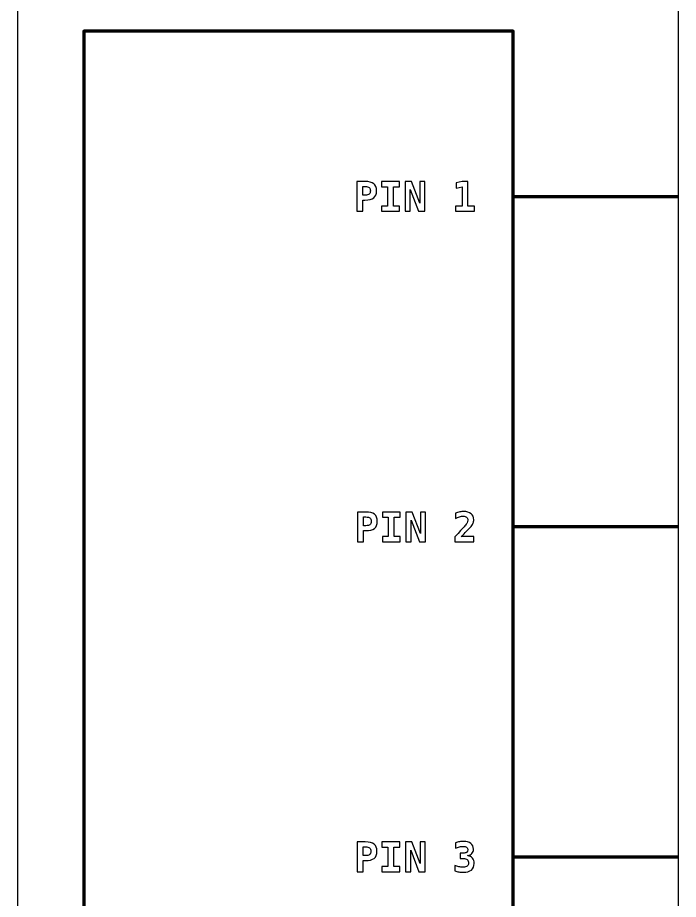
# Model space of a CAD drawing. Header units: centimetres. Extents: x -11.5 to -9.5, y -21.9 to -5.8.
# Drawn here: x -11.5 to -9.5, y -9.979 to -7.309 of the extents above; entities that cross this region are included whole.
import ezdxf

# ---------------------------------------------------------------- set-up
doc = ezdxf.new("R2010")
doc.units = ezdxf.units.CM
doc.header["$MEASUREMENT"] = 0
doc.layers.add('Layer 1', color=7, linetype='Continuous')

msp = doc.modelspace()

# ---------------------------------------------------------------- linework, layer by layer
at = {"layer": 'Layer 1', "color": 7}
msp.add_lwpolyline([(-11.5, -21.85), (-9.5, -21.85), (-9.5, -5.85), (-11.5, -5.85), (-11.5, -21.85)], close=True, dxfattribs=at)
at = {"layer": 'Layer 1', "color": 7, "lineweight": 100}
msp.add_lwpolyline([(-11.3, -21.35), (-10, -21.35), (-10, -7.35), (-11.3, -7.35), (-11.3, -21.35)], close=True, dxfattribs=at)
at = {"layer": 'Layer 1', "color": 250}
for points, knots in [([(-10.47311, -7.80498), (-10.47311, -7.80498), (-10.44868, -7.80498), (-10.44868, -7.80498), (-10.44868, -7.80498), (-10.43627, -7.80498), (-10.42734, -7.80718), (-10.42189, -7.81161), (-10.42189, -7.81161), (-10.41643, -7.81603), (-10.41372, -7.82321), (-10.41372, -7.83313), (-10.41372, -7.83313), (-10.41372, -7.84305), (-10.41643, -7.85023), (-10.42189, -7.85466), (-10.42189, -7.85466), (-10.42734, -7.85908), (-10.43627, -7.86128), (-10.44868, -7.86128), (-10.44868, -7.86128), (-10.44868, -7.86128), (-10.45533, -7.86128), (-10.45533, -7.86128), (-10.45533, -7.86128), (-10.45533, -7.86128), (-10.45533, -7.89499), (-10.45533, -7.89499), (-10.45533, -7.89499), (-10.45533, -7.89499), (-10.47311, -7.89499), (-10.47311, -7.89499), (-10.47311, -7.89499), (-10.47311, -7.89499), (-10.47311, -7.80498), (-10.47311, -7.80498)], [0, 0, 0, 0, 0.1111111, 0.1111111, 0.1111111, 0.1111111, 0.2222222, 0.2222222, 0.2222222, 0.2222222, 0.3333333, 0.3333333, 0.3333333, 0.3333333, 0.4444444, 0.4444444, 0.4444444, 0.4444444, 0.5555556, 0.5555556, 0.5555556, 0.5555556, 0.6666667, 0.6666667, 0.6666667, 0.6666667, 0.7777778, 0.7777778, 0.7777778, 0.7777778, 0.8888889, 0.8888889, 0.8888889, 0.8888889, 1, 1, 1, 1]), ([(-10.45533, -7.81994), (-10.45533, -7.81994), (-10.45533, -7.84632), (-10.45533, -7.84632), (-10.45533, -7.84632), (-10.45533, -7.84632), (-10.44802, -7.84632), (-10.44802, -7.84632), (-10.44802, -7.84632), (-10.4422, -7.84632), (-10.4381, -7.84533), (-10.43576, -7.84338), (-10.43576, -7.84338), (-10.43339, -7.8414), (-10.43222, -7.83799), (-10.43222, -7.83313), (-10.43222, -7.83313), (-10.43222, -7.82828), (-10.43339, -7.82486), (-10.43576, -7.82288), (-10.43576, -7.82288), (-10.4381, -7.82093), (-10.4422, -7.81994), (-10.44802, -7.81994), (-10.44802, -7.81994), (-10.44802, -7.81994), (-10.45533, -7.81994), (-10.45533, -7.81994)], [0, 0, 0, 0, 0.1428571, 0.1428571, 0.1428571, 0.1428571, 0.2857143, 0.2857143, 0.2857143, 0.2857143, 0.4285714, 0.4285714, 0.4285714, 0.4285714, 0.5714286, 0.5714286, 0.5714286, 0.5714286, 0.7142857, 0.7142857, 0.7142857, 0.7142857, 0.8571429, 0.8571429, 0.8571429, 0.8571429, 1, 1, 1, 1]), ([(-10.39818, -7.82066), (-10.39818, -7.82066), (-10.39818, -7.80498), (-10.39818, -7.80498), (-10.39818, -7.80498), (-10.39818, -7.80498), (-10.34459, -7.80498), (-10.34459, -7.80498), (-10.34459, -7.80498), (-10.34459, -7.80498), (-10.34459, -7.82066), (-10.34459, -7.82066), (-10.34459, -7.82066), (-10.34459, -7.82066), (-10.3625, -7.82066), (-10.3625, -7.82066), (-10.3625, -7.82066), (-10.3625, -7.82066), (-10.3625, -7.87931), (-10.3625, -7.87931), (-10.3625, -7.87931), (-10.3625, -7.87931), (-10.34459, -7.87931), (-10.34459, -7.87931), (-10.34459, -7.87931), (-10.34459, -7.87931), (-10.34459, -7.89499), (-10.34459, -7.89499), (-10.34459, -7.89499), (-10.34459, -7.89499), (-10.39818, -7.89499), (-10.39818, -7.89499), (-10.39818, -7.89499), (-10.39818, -7.89499), (-10.39818, -7.87931), (-10.39818, -7.87931), (-10.39818, -7.87931), (-10.39818, -7.87931), (-10.38028, -7.87931), (-10.38028, -7.87931), (-10.38028, -7.87931), (-10.38028, -7.87931), (-10.38028, -7.82066), (-10.38028, -7.82066), (-10.38028, -7.82066), (-10.38028, -7.82066), (-10.39818, -7.82066), (-10.39818, -7.82066)], [0, 0, 0, 0, 0.0833333, 0.0833333, 0.0833333, 0.0833333, 0.1666667, 0.1666667, 0.1666667, 0.1666667, 0.25, 0.25, 0.25, 0.25, 0.3333333, 0.3333333, 0.3333333, 0.3333333, 0.4166667, 0.4166667, 0.4166667, 0.4166667, 0.5, 0.5, 0.5, 0.5, 0.5833333, 0.5833333, 0.5833333, 0.5833333, 0.6666667, 0.6666667, 0.6666667, 0.6666667, 0.75, 0.75, 0.75, 0.75, 0.8333333, 0.8333333, 0.8333333, 0.8333333, 0.9166667, 0.9166667, 0.9166667, 0.9166667, 1, 1, 1, 1]), ([(-10.32704, -7.80498), (-10.32704, -7.80498), (-10.30792, -7.80498), (-10.30792, -7.80498), (-10.30792, -7.80498), (-10.30792, -7.80498), (-10.28286, -7.8704), (-10.28286, -7.8704), (-10.28286, -7.8704), (-10.28286, -7.8704), (-10.28286, -7.80498), (-10.28286, -7.80498), (-10.28286, -7.80498), (-10.28286, -7.80498), (-10.26718, -7.80498), (-10.26718, -7.80498), (-10.26718, -7.80498), (-10.26718, -7.80498), (-10.26718, -7.89499), (-10.26718, -7.89499), (-10.26718, -7.89499), (-10.26718, -7.89499), (-10.28617, -7.89499), (-10.28617, -7.89499), (-10.28617, -7.89499), (-10.28617, -7.89499), (-10.31136, -7.82957), (-10.31136, -7.82957), (-10.31136, -7.82957), (-10.31136, -7.82957), (-10.31136, -7.89499), (-10.31136, -7.89499), (-10.31136, -7.89499), (-10.31136, -7.89499), (-10.32704, -7.89499), (-10.32704, -7.89499), (-10.32704, -7.89499), (-10.32704, -7.89499), (-10.32704, -7.80498), (-10.32704, -7.80498)], [0, 0, 0, 0, 0.1, 0.1, 0.1, 0.1, 0.2, 0.2, 0.2, 0.2, 0.3, 0.3, 0.3, 0.3, 0.4, 0.4, 0.4, 0.4, 0.5, 0.5, 0.5, 0.5, 0.6, 0.6, 0.6, 0.6, 0.7, 0.7, 0.7, 0.7, 0.8, 0.8, 0.8, 0.8, 0.9, 0.9, 0.9, 0.9, 1, 1, 1, 1]), ([(-10.17422, -7.87931), (-10.17422, -7.87931), (-10.15432, -7.87931), (-10.15432, -7.87931), (-10.15432, -7.87931), (-10.15432, -7.87931), (-10.15432, -7.82089), (-10.15432, -7.82089), (-10.15432, -7.82089), (-10.15432, -7.82089), (-10.17282, -7.82548), (-10.17282, -7.82548), (-10.17282, -7.82548), (-10.17282, -7.82548), (-10.17282, -7.80945), (-10.17282, -7.80945), (-10.17282, -7.80945), (-10.17282, -7.80945), (-10.1542, -7.80498), (-10.1542, -7.80498), (-10.1542, -7.80498), (-10.1542, -7.80498), (-10.13702, -7.80498), (-10.13702, -7.80498), (-10.13702, -7.80498), (-10.13702, -7.80498), (-10.13702, -7.87931), (-10.13702, -7.87931), (-10.13702, -7.87931), (-10.13702, -7.87931), (-10.11712, -7.87931), (-10.11712, -7.87931), (-10.11712, -7.87931), (-10.11712, -7.87931), (-10.11712, -7.89499), (-10.11712, -7.89499), (-10.11712, -7.89499), (-10.11712, -7.89499), (-10.17422, -7.89499), (-10.17422, -7.89499), (-10.17422, -7.89499), (-10.17422, -7.89499), (-10.17422, -7.87931), (-10.17422, -7.87931)], [0, 0, 0, 0, 0.0909091, 0.0909091, 0.0909091, 0.0909091, 0.1818182, 0.1818182, 0.1818182, 0.1818182, 0.2727273, 0.2727273, 0.2727273, 0.2727273, 0.3636364, 0.3636364, 0.3636364, 0.3636364, 0.4545455, 0.4545455, 0.4545455, 0.4545455, 0.5454545, 0.5454545, 0.5454545, 0.5454545, 0.6363636, 0.6363636, 0.6363636, 0.6363636, 0.7272727, 0.7272727, 0.7272727, 0.7272727, 0.8181818, 0.8181818, 0.8181818, 0.8181818, 0.9090909, 0.9090909, 0.9090909, 0.9090909, 1, 1, 1, 1]), ([(-10.47093, -8.80581), (-10.47093, -8.80581), (-10.4465, -8.80581), (-10.4465, -8.80581), (-10.4465, -8.80581), (-10.43409, -8.80581), (-10.42516, -8.80801), (-10.41971, -8.81244), (-10.41971, -8.81244), (-10.41425, -8.81686), (-10.41154, -8.82404), (-10.41154, -8.83396), (-10.41154, -8.83396), (-10.41154, -8.84388), (-10.41425, -8.85106), (-10.41971, -8.85549), (-10.41971, -8.85549), (-10.42516, -8.85991), (-10.43409, -8.86211), (-10.4465, -8.86211), (-10.4465, -8.86211), (-10.4465, -8.86211), (-10.45315, -8.86211), (-10.45315, -8.86211), (-10.45315, -8.86211), (-10.45315, -8.86211), (-10.45315, -8.89582), (-10.45315, -8.89582), (-10.45315, -8.89582), (-10.45315, -8.89582), (-10.47093, -8.89582), (-10.47093, -8.89582), (-10.47093, -8.89582), (-10.47093, -8.89582), (-10.47093, -8.80581), (-10.47093, -8.80581)], [0, 0, 0, 0, 0.1111111, 0.1111111, 0.1111111, 0.1111111, 0.2222222, 0.2222222, 0.2222222, 0.2222222, 0.3333333, 0.3333333, 0.3333333, 0.3333333, 0.4444444, 0.4444444, 0.4444444, 0.4444444, 0.5555556, 0.5555556, 0.5555556, 0.5555556, 0.6666667, 0.6666667, 0.6666667, 0.6666667, 0.7777778, 0.7777778, 0.7777778, 0.7777778, 0.8888889, 0.8888889, 0.8888889, 0.8888889, 1, 1, 1, 1]), ([(-10.396, -8.82149), (-10.396, -8.82149), (-10.396, -8.80581), (-10.396, -8.80581), (-10.396, -8.80581), (-10.396, -8.80581), (-10.34241, -8.80581), (-10.34241, -8.80581), (-10.34241, -8.80581), (-10.34241, -8.80581), (-10.34241, -8.82149), (-10.34241, -8.82149), (-10.34241, -8.82149), (-10.34241, -8.82149), (-10.36032, -8.82149), (-10.36032, -8.82149), (-10.36032, -8.82149), (-10.36032, -8.82149), (-10.36032, -8.88014), (-10.36032, -8.88014), (-10.36032, -8.88014), (-10.36032, -8.88014), (-10.34241, -8.88014), (-10.34241, -8.88014), (-10.34241, -8.88014), (-10.34241, -8.88014), (-10.34241, -8.89582), (-10.34241, -8.89582), (-10.34241, -8.89582), (-10.34241, -8.89582), (-10.396, -8.89582), (-10.396, -8.89582), (-10.396, -8.89582), (-10.396, -8.89582), (-10.396, -8.88014), (-10.396, -8.88014), (-10.396, -8.88014), (-10.396, -8.88014), (-10.3781, -8.88014), (-10.3781, -8.88014), (-10.3781, -8.88014), (-10.3781, -8.88014), (-10.3781, -8.82149), (-10.3781, -8.82149), (-10.3781, -8.82149), (-10.3781, -8.82149), (-10.396, -8.82149), (-10.396, -8.82149)], [0, 0, 0, 0, 0.0833333, 0.0833333, 0.0833333, 0.0833333, 0.1666667, 0.1666667, 0.1666667, 0.1666667, 0.25, 0.25, 0.25, 0.25, 0.3333333, 0.3333333, 0.3333333, 0.3333333, 0.4166667, 0.4166667, 0.4166667, 0.4166667, 0.5, 0.5, 0.5, 0.5, 0.5833333, 0.5833333, 0.5833333, 0.5833333, 0.6666667, 0.6666667, 0.6666667, 0.6666667, 0.75, 0.75, 0.75, 0.75, 0.8333333, 0.8333333, 0.8333333, 0.8333333, 0.9166667, 0.9166667, 0.9166667, 0.9166667, 1, 1, 1, 1]), ([(-10.32486, -8.80581), (-10.32486, -8.80581), (-10.30574, -8.80581), (-10.30574, -8.80581), (-10.30574, -8.80581), (-10.30574, -8.80581), (-10.28068, -8.87123), (-10.28068, -8.87123), (-10.28068, -8.87123), (-10.28068, -8.87123), (-10.28068, -8.80581), (-10.28068, -8.80581), (-10.28068, -8.80581), (-10.28068, -8.80581), (-10.265, -8.80581), (-10.265, -8.80581), (-10.265, -8.80581), (-10.265, -8.80581), (-10.265, -8.89582), (-10.265, -8.89582), (-10.265, -8.89582), (-10.265, -8.89582), (-10.28399, -8.89582), (-10.28399, -8.89582), (-10.28399, -8.89582), (-10.28399, -8.89582), (-10.30918, -8.8304), (-10.30918, -8.8304), (-10.30918, -8.8304), (-10.30918, -8.8304), (-10.30918, -8.89582), (-10.30918, -8.89582), (-10.30918, -8.89582), (-10.30918, -8.89582), (-10.32486, -8.89582), (-10.32486, -8.89582), (-10.32486, -8.89582), (-10.32486, -8.89582), (-10.32486, -8.80581), (-10.32486, -8.80581)], [0, 0, 0, 0, 0.1, 0.1, 0.1, 0.1, 0.2, 0.2, 0.2, 0.2, 0.3, 0.3, 0.3, 0.3, 0.4, 0.4, 0.4, 0.4, 0.5, 0.5, 0.5, 0.5, 0.6, 0.6, 0.6, 0.6, 0.7, 0.7, 0.7, 0.7, 0.8, 0.8, 0.8, 0.8, 0.9, 0.9, 0.9, 0.9, 1, 1, 1, 1]), ([(-10.15722, -8.88014), (-10.15722, -8.88014), (-10.1193, -8.88014), (-10.1193, -8.88014), (-10.1193, -8.88014), (-10.1193, -8.88014), (-10.1193, -8.89582), (-10.1193, -8.89582), (-10.1193, -8.89582), (-10.1193, -8.89582), (-10.17645, -8.89582), (-10.17645, -8.89582), (-10.17645, -8.89582), (-10.17645, -8.89582), (-10.17645, -8.88061), (-10.17645, -8.88061), (-10.17645, -8.88061), (-10.17645, -8.88061), (-10.16679, -8.87039), (-10.16679, -8.87039), (-10.16679, -8.87039), (-10.15535, -8.8582), (-10.1484, -8.85071), (-10.14595, -8.84789), (-10.14595, -8.84789), (-10.14294, -8.84444), (-10.14076, -8.84137), (-10.13945, -8.83869), (-10.13945, -8.83869), (-10.13811, -8.83602), (-10.13745, -8.83339), (-10.13745, -8.83077), (-10.13745, -8.83077), (-10.13745, -8.82676), (-10.13866, -8.82365), (-10.14109, -8.82147), (-10.14109, -8.82147), (-10.14352, -8.81927), (-10.14698, -8.81818), (-10.15142, -8.81818), (-10.15142, -8.81818), (-10.15461, -8.81818), (-10.15817, -8.81882), (-10.16212, -8.82007), (-10.16212, -8.82007), (-10.16609, -8.82135), (-10.17021, -8.82318), (-10.17451, -8.82559), (-10.17451, -8.82559), (-10.17451, -8.82559), (-10.17451, -8.809), (-10.17451, -8.809), (-10.17451, -8.809), (-10.17021, -8.80744), (-10.16601, -8.80624), (-10.16188, -8.80542), (-10.16188, -8.80542), (-10.15776, -8.8046), (-10.15381, -8.80418), (-10.15004, -8.80418), (-10.15004, -8.80418), (-10.14052, -8.80418), (-10.13302, -8.80641), (-10.12759, -8.81085), (-10.12759, -8.81085), (-10.12214, -8.81528), (-10.11942, -8.82135), (-10.11942, -8.82902), (-10.11942, -8.82902), (-10.11942, -8.83256), (-10.12002, -8.83588), (-10.12119, -8.83896), (-10.12119, -8.83896), (-10.12239, -8.84207), (-10.12442, -8.84551), (-10.12732, -8.84927), (-10.12732, -8.84927), (-10.12944, -8.85201), (-10.13529, -8.85816), (-10.14486, -8.86773), (-10.14486, -8.86773), (-10.15004, -8.8729), (-10.15416, -8.87705), (-10.15722, -8.88014)], [0, 0, 0, 0, 0.047619, 0.047619, 0.047619, 0.047619, 0.0952381, 0.0952381, 0.0952381, 0.0952381, 0.1428571, 0.1428571, 0.1428571, 0.1428571, 0.1904762, 0.1904762, 0.1904762, 0.1904762, 0.2380952, 0.2380952, 0.2380952, 0.2380952, 0.2857143, 0.2857143, 0.2857143, 0.2857143, 0.3333333, 0.3333333, 0.3333333, 0.3333333, 0.3809524, 0.3809524, 0.3809524, 0.3809524, 0.4285714, 0.4285714, 0.4285714, 0.4285714, 0.4761905, 0.4761905, 0.4761905, 0.4761905, 0.5238095, 0.5238095, 0.5238095, 0.5238095, 0.5714286, 0.5714286, 0.5714286, 0.5714286, 0.6190476, 0.6190476, 0.6190476, 0.6190476, 0.6666667, 0.6666667, 0.6666667, 0.6666667, 0.7142857, 0.7142857, 0.7142857, 0.7142857, 0.7619048, 0.7619048, 0.7619048, 0.7619048, 0.8095238, 0.8095238, 0.8095238, 0.8095238, 0.8571429, 0.8571429, 0.8571429, 0.8571429, 0.9047619, 0.9047619, 0.9047619, 0.9047619, 0.952381, 0.952381, 0.952381, 0.952381, 1, 1, 1, 1]), ([(-10.45315, -8.82077), (-10.45315, -8.82077), (-10.45315, -8.84715), (-10.45315, -8.84715), (-10.45315, -8.84715), (-10.45315, -8.84715), (-10.44584, -8.84715), (-10.44584, -8.84715), (-10.44584, -8.84715), (-10.44002, -8.84715), (-10.43592, -8.84616), (-10.43358, -8.84421), (-10.43358, -8.84421), (-10.43121, -8.84223), (-10.43004, -8.83882), (-10.43004, -8.83396), (-10.43004, -8.83396), (-10.43004, -8.82911), (-10.43121, -8.82569), (-10.43358, -8.82371), (-10.43358, -8.82371), (-10.43592, -8.82176), (-10.44002, -8.82077), (-10.44584, -8.82077), (-10.44584, -8.82077), (-10.44584, -8.82077), (-10.45315, -8.82077), (-10.45315, -8.82077)], [0, 0, 0, 0, 0.1428571, 0.1428571, 0.1428571, 0.1428571, 0.2857143, 0.2857143, 0.2857143, 0.2857143, 0.4285714, 0.4285714, 0.4285714, 0.4285714, 0.5714286, 0.5714286, 0.5714286, 0.5714286, 0.7142857, 0.7142857, 0.7142857, 0.7142857, 0.8571429, 0.8571429, 0.8571429, 0.8571429, 1, 1, 1, 1]), ([(-10.47204, -9.80492), (-10.47204, -9.80492), (-10.44761, -9.80492), (-10.44761, -9.80492), (-10.44761, -9.80492), (-10.4352, -9.80492), (-10.42627, -9.80712), (-10.42082, -9.81155), (-10.42082, -9.81155), (-10.41536, -9.81597), (-10.41265, -9.82315), (-10.41265, -9.83307), (-10.41265, -9.83307), (-10.41265, -9.84299), (-10.41536, -9.85017), (-10.42082, -9.8546), (-10.42082, -9.8546), (-10.42627, -9.85902), (-10.4352, -9.86122), (-10.44761, -9.86122), (-10.44761, -9.86122), (-10.44761, -9.86122), (-10.45426, -9.86122), (-10.45426, -9.86122), (-10.45426, -9.86122), (-10.45426, -9.86122), (-10.45426, -9.89493), (-10.45426, -9.89493), (-10.45426, -9.89493), (-10.45426, -9.89493), (-10.47204, -9.89493), (-10.47204, -9.89493), (-10.47204, -9.89493), (-10.47204, -9.89493), (-10.47204, -9.80492), (-10.47204, -9.80492)], [0, 0, 0, 0, 0.1111111, 0.1111111, 0.1111111, 0.1111111, 0.2222222, 0.2222222, 0.2222222, 0.2222222, 0.3333333, 0.3333333, 0.3333333, 0.3333333, 0.4444444, 0.4444444, 0.4444444, 0.4444444, 0.5555556, 0.5555556, 0.5555556, 0.5555556, 0.6666667, 0.6666667, 0.6666667, 0.6666667, 0.7777778, 0.7777778, 0.7777778, 0.7777778, 0.8888889, 0.8888889, 0.8888889, 0.8888889, 1, 1, 1, 1]), ([(-10.45426, -9.81988), (-10.45426, -9.81988), (-10.45426, -9.84626), (-10.45426, -9.84626), (-10.45426, -9.84626), (-10.45426, -9.84626), (-10.44695, -9.84626), (-10.44695, -9.84626), (-10.44695, -9.84626), (-10.44113, -9.84626), (-10.43703, -9.84527), (-10.43469, -9.84332), (-10.43469, -9.84332), (-10.43232, -9.84134), (-10.43115, -9.83793), (-10.43115, -9.83307), (-10.43115, -9.83307), (-10.43115, -9.82822), (-10.43232, -9.8248), (-10.43469, -9.82282), (-10.43469, -9.82282), (-10.43703, -9.82087), (-10.44113, -9.81988), (-10.44695, -9.81988), (-10.44695, -9.81988), (-10.44695, -9.81988), (-10.45426, -9.81988), (-10.45426, -9.81988)], [0, 0, 0, 0, 0.1428571, 0.1428571, 0.1428571, 0.1428571, 0.2857143, 0.2857143, 0.2857143, 0.2857143, 0.4285714, 0.4285714, 0.4285714, 0.4285714, 0.5714286, 0.5714286, 0.5714286, 0.5714286, 0.7142857, 0.7142857, 0.7142857, 0.7142857, 0.8571429, 0.8571429, 0.8571429, 0.8571429, 1, 1, 1, 1]), ([(-10.39711, -9.8206), (-10.39711, -9.8206), (-10.39711, -9.80492), (-10.39711, -9.80492), (-10.39711, -9.80492), (-10.39711, -9.80492), (-10.34352, -9.80492), (-10.34352, -9.80492), (-10.34352, -9.80492), (-10.34352, -9.80492), (-10.34352, -9.8206), (-10.34352, -9.8206), (-10.34352, -9.8206), (-10.34352, -9.8206), (-10.36143, -9.8206), (-10.36143, -9.8206), (-10.36143, -9.8206), (-10.36143, -9.8206), (-10.36143, -9.87925), (-10.36143, -9.87925), (-10.36143, -9.87925), (-10.36143, -9.87925), (-10.34352, -9.87925), (-10.34352, -9.87925), (-10.34352, -9.87925), (-10.34352, -9.87925), (-10.34352, -9.89493), (-10.34352, -9.89493), (-10.34352, -9.89493), (-10.34352, -9.89493), (-10.39711, -9.89493), (-10.39711, -9.89493), (-10.39711, -9.89493), (-10.39711, -9.89493), (-10.39711, -9.87925), (-10.39711, -9.87925), (-10.39711, -9.87925), (-10.39711, -9.87925), (-10.37921, -9.87925), (-10.37921, -9.87925), (-10.37921, -9.87925), (-10.37921, -9.87925), (-10.37921, -9.8206), (-10.37921, -9.8206), (-10.37921, -9.8206), (-10.37921, -9.8206), (-10.39711, -9.8206), (-10.39711, -9.8206)], [0, 0, 0, 0, 0.0833333, 0.0833333, 0.0833333, 0.0833333, 0.1666667, 0.1666667, 0.1666667, 0.1666667, 0.25, 0.25, 0.25, 0.25, 0.3333333, 0.3333333, 0.3333333, 0.3333333, 0.4166667, 0.4166667, 0.4166667, 0.4166667, 0.5, 0.5, 0.5, 0.5, 0.5833333, 0.5833333, 0.5833333, 0.5833333, 0.6666667, 0.6666667, 0.6666667, 0.6666667, 0.75, 0.75, 0.75, 0.75, 0.8333333, 0.8333333, 0.8333333, 0.8333333, 0.9166667, 0.9166667, 0.9166667, 0.9166667, 1, 1, 1, 1]), ([(-10.32597, -9.80492), (-10.32597, -9.80492), (-10.30685, -9.80492), (-10.30685, -9.80492), (-10.30685, -9.80492), (-10.30685, -9.80492), (-10.28179, -9.87034), (-10.28179, -9.87034), (-10.28179, -9.87034), (-10.28179, -9.87034), (-10.28179, -9.80492), (-10.28179, -9.80492), (-10.28179, -9.80492), (-10.28179, -9.80492), (-10.26611, -9.80492), (-10.26611, -9.80492), (-10.26611, -9.80492), (-10.26611, -9.80492), (-10.26611, -9.89493), (-10.26611, -9.89493), (-10.26611, -9.89493), (-10.26611, -9.89493), (-10.2851, -9.89493), (-10.2851, -9.89493), (-10.2851, -9.89493), (-10.2851, -9.89493), (-10.31029, -9.82951), (-10.31029, -9.82951), (-10.31029, -9.82951), (-10.31029, -9.82951), (-10.31029, -9.89493), (-10.31029, -9.89493), (-10.31029, -9.89493), (-10.31029, -9.89493), (-10.32597, -9.89493), (-10.32597, -9.89493), (-10.32597, -9.89493), (-10.32597, -9.89493), (-10.32597, -9.80492), (-10.32597, -9.80492)], [0, 0, 0, 0, 0.1, 0.1, 0.1, 0.1, 0.2, 0.2, 0.2, 0.2, 0.3, 0.3, 0.3, 0.3, 0.4, 0.4, 0.4, 0.4, 0.5, 0.5, 0.5, 0.5, 0.6, 0.6, 0.6, 0.6, 0.7, 0.7, 0.7, 0.7, 0.8, 0.8, 0.8, 0.8, 0.9, 0.9, 0.9, 0.9, 1, 1, 1, 1]), ([(-10.1514, -9.85466), (-10.1514, -9.85466), (-10.16093, -9.85466), (-10.16093, -9.85466), (-10.16093, -9.85466), (-10.16093, -9.85466), (-10.16093, -9.83898), (-10.16093, -9.83898), (-10.16093, -9.83898), (-10.16093, -9.83898), (-10.1514, -9.83898), (-10.1514, -9.83898), (-10.1514, -9.83898), (-10.147, -9.83898), (-10.14356, -9.83811), (-10.14113, -9.83636), (-10.14113, -9.83636), (-10.1387, -9.83461), (-10.13749, -9.83215), (-10.13749, -9.82898), (-10.13749, -9.82898), (-10.13749, -9.82564), (-10.1387, -9.82303), (-10.14113, -9.82116), (-10.14113, -9.82116), (-10.14356, -9.81928), (-10.147, -9.81836), (-10.1514, -9.81836), (-10.1514, -9.81836), (-10.15477, -9.81836), (-10.1584, -9.81879), (-10.16224, -9.81963), (-10.16224, -9.81963), (-10.16611, -9.82048), (-10.17011, -9.82171), (-10.17424, -9.82332), (-10.17424, -9.82332), (-10.17424, -9.82332), (-10.17424, -9.80716), (-10.17424, -9.80716), (-10.17424, -9.80716), (-10.17011, -9.80591), (-10.16603, -9.80496), (-10.16202, -9.80428), (-10.16202, -9.80428), (-10.15799, -9.80362), (-10.15414, -9.80329), (-10.15043, -9.80329), (-10.15043, -9.80329), (-10.14095, -9.80329), (-10.13356, -9.80537), (-10.12827, -9.80951), (-10.12827, -9.80951), (-10.12296, -9.81365), (-10.12031, -9.81935), (-10.12031, -9.82663), (-10.12031, -9.82663), (-10.12031, -9.83196), (-10.12183, -9.83634), (-10.1249, -9.83974), (-10.1249, -9.83974), (-10.12794, -9.84313), (-10.1323, -9.84536), (-10.13796, -9.84639), (-10.13796, -9.84639), (-10.13154, -9.84752), (-10.12662, -9.85009), (-10.12325, -9.85408), (-10.12325, -9.85408), (-10.11987, -9.85807), (-10.11819, -9.86334), (-10.11819, -9.86985), (-10.11819, -9.86985), (-10.11819, -9.87857), (-10.12099, -9.88522), (-10.12656, -9.88981), (-10.12656, -9.88981), (-10.13216, -9.89439), (-10.14027, -9.89668), (-10.15093, -9.89668), (-10.15093, -9.89668), (-10.15545, -9.89668), (-10.15992, -9.89629), (-10.16432, -9.89553), (-10.16432, -9.89553), (-10.16873, -9.89477), (-10.17295, -9.89365), (-10.17696, -9.89221), (-10.17696, -9.89221), (-10.17696, -9.89221), (-10.17696, -9.87569), (-10.17696, -9.87569), (-10.17696, -9.87569), (-10.17317, -9.87758), (-10.1691, -9.87902), (-10.16471, -9.88001), (-10.16471, -9.88001), (-10.16035, -9.881), (-10.15574, -9.88149), (-10.15093, -9.88149), (-10.15093, -9.88149), (-10.14609, -9.88149), (-10.14228, -9.88038), (-10.13946, -9.87814), (-10.13946, -9.87814), (-10.13665, -9.87592), (-10.13525, -9.87291), (-10.13525, -9.86912), (-10.13525, -9.86912), (-10.13525, -9.86452), (-10.13665, -9.86093), (-10.13946, -9.85842), (-10.13946, -9.85842), (-10.14228, -9.85591), (-10.14626, -9.85466), (-10.1514, -9.85466)], [0, 0, 0, 0, 0.0344828, 0.0344828, 0.0344828, 0.0344828, 0.0689655, 0.0689655, 0.0689655, 0.0689655, 0.1034483, 0.1034483, 0.1034483, 0.1034483, 0.137931, 0.137931, 0.137931, 0.137931, 0.1724138, 0.1724138, 0.1724138, 0.1724138, 0.2068966, 0.2068966, 0.2068966, 0.2068966, 0.2413793, 0.2413793, 0.2413793, 0.2413793, 0.2758621, 0.2758621, 0.2758621, 0.2758621, 0.3103448, 0.3103448, 0.3103448, 0.3103448, 0.3448276, 0.3448276, 0.3448276, 0.3448276, 0.3793103, 0.3793103, 0.3793103, 0.3793103, 0.4137931, 0.4137931, 0.4137931, 0.4137931, 0.4482759, 0.4482759, 0.4482759, 0.4482759, 0.4827586, 0.4827586, 0.4827586, 0.4827586, 0.5172414, 0.5172414, 0.5172414, 0.5172414, 0.5517241, 0.5517241, 0.5517241, 0.5517241, 0.5862069, 0.5862069, 0.5862069, 0.5862069, 0.6206897, 0.6206897, 0.6206897, 0.6206897, 0.6551724, 0.6551724, 0.6551724, 0.6551724, 0.6896552, 0.6896552, 0.6896552, 0.6896552, 0.7241379, 0.7241379, 0.7241379, 0.7241379, 0.7586207, 0.7586207, 0.7586207, 0.7586207, 0.7931034, 0.7931034, 0.7931034, 0.7931034, 0.8275862, 0.8275862, 0.8275862, 0.8275862, 0.862069, 0.862069, 0.862069, 0.862069, 0.8965517, 0.8965517, 0.8965517, 0.8965517, 0.9310345, 0.9310345, 0.9310345, 0.9310345, 0.9655172, 0.9655172, 0.9655172, 0.9655172, 1, 1, 1, 1])]:
    msp.add_open_spline(points, degree=3, knots=knots, dxfattribs=at)
at = {"layer": 'Layer 1', "color": 250, "lineweight": 100}
for points in [[(-10, -7.85), (-10, -7.85), (-9.5, -7.85), (-9.5, -7.85)], [(-10, -8.85), (-10, -8.85), (-9.5, -8.85), (-9.5, -8.85)], [(-10, -9.85), (-10, -9.85), (-9.5, -9.85), (-9.5, -9.85)]]:
    msp.add_open_spline(points, degree=3, dxfattribs=at)

doc.saveas('drawing.dxf')
